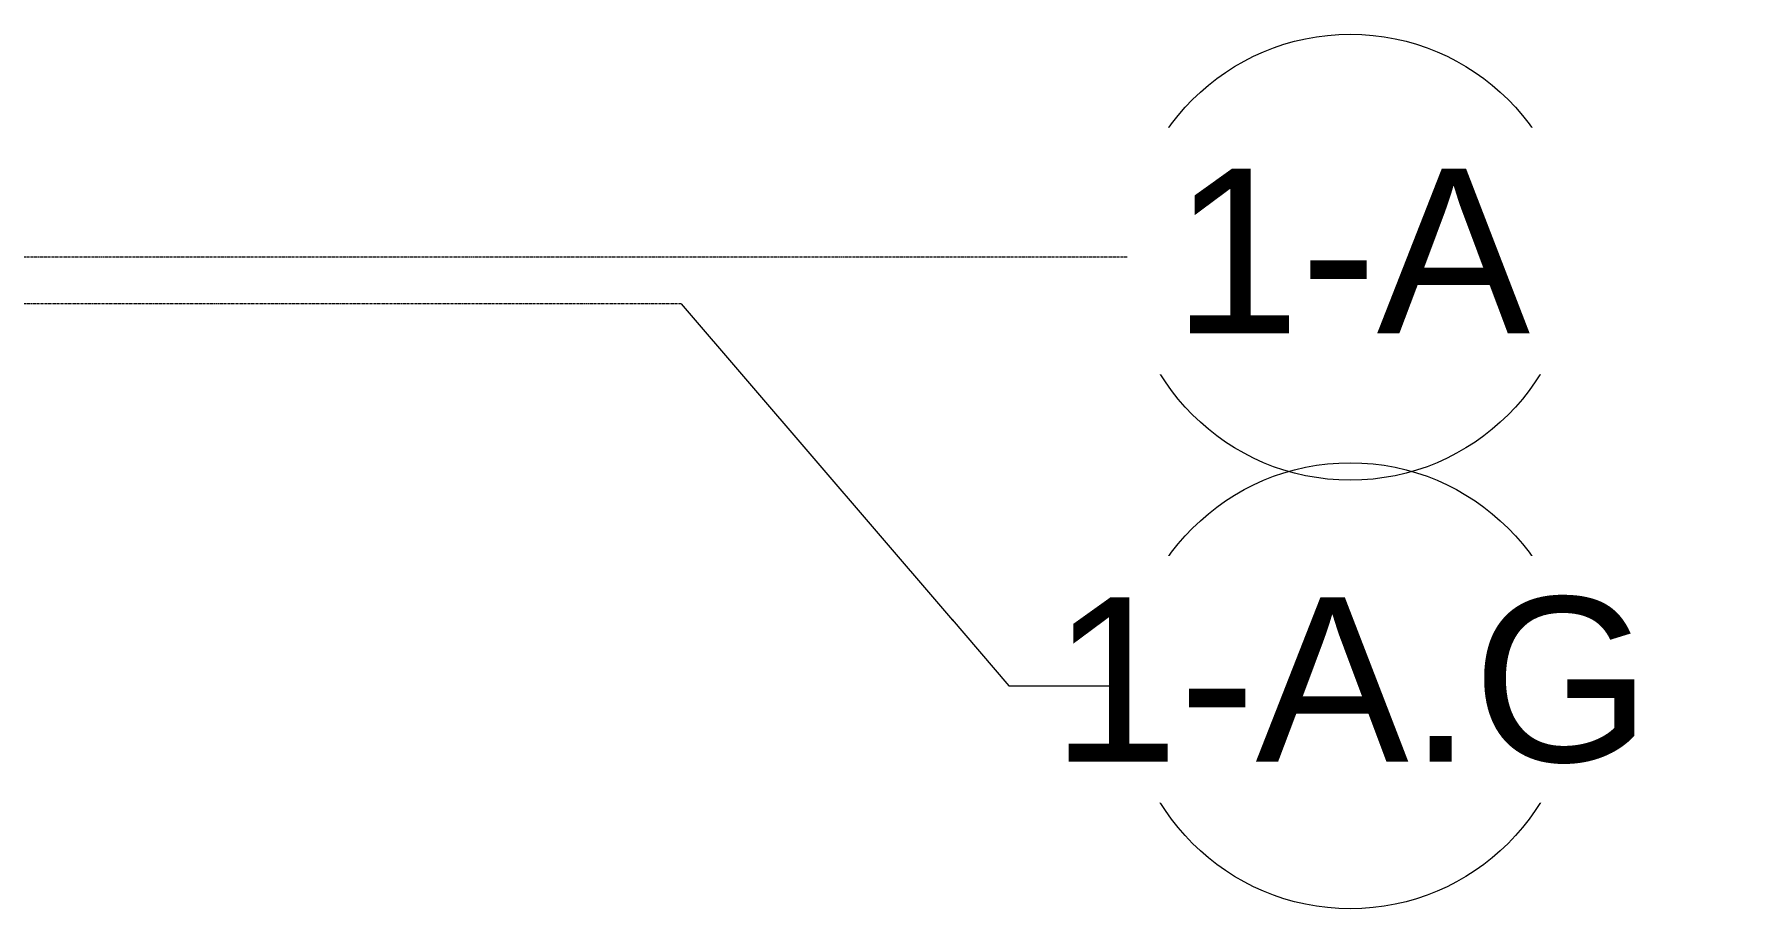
# Model space of a CAD drawing. Header units: inches. Extents: x 25369 to 33161, y -23509 to -20274.
# Drawn here: x 32791.4 to 33160.5, y -22499.8 to -22311.6 of the extents above; entities that cross this region are included whole.
import ezdxf

# ---------------------------------------------------------------- set-up
doc = ezdxf.new("R2010")
doc.units = ezdxf.units.IN
doc.header["$MEASUREMENT"] = 0
doc.linetypes.add('Grid Line 1_2_', pattern=[0.875, 0.5, -0.125, 0.125, -0.125])
doc.layers.add('S-GRID', color=1, linetype='Continuous', lineweight=9)
doc.layers.add('S-GRID-IDEN', color=1, linetype='Continuous', lineweight=9)
doc.styles.add('Arial', font='arial.ttf', dxfattribs={"height": 35.407186})

# ---------------------------------------------------------------- blocks, each defined once
blk = doc.blocks.new('Grid - Grid Head - Circle-14747-Overall Floor Plan')
at = {"layer": 'S-GRID-IDEN'}
blk.add_circle((0, 0), 0.25, dxfattribs=at)

msp = doc.modelspace()

# ---------------------------------------------------------------- linework, layer by layer
at = {"layer": 'S-GRID', "linetype": 'Grid Line 1_2_'}
msp.add_line((32930.59, -22369.55), (28666.64, -22369.55), dxfattribs=at)

# ---------------------------------------------------------------- block references
at = {"layer": 'S-GRID-IDEN', "xscale": 191.9999999999999, "yscale": 191.9999999999999, "zscale": 191.9999999999999, "rotation": 89.99999999999982}
for p in [(33074.59, -22359.55), (33074.59, -22451.79)]:
    msp.add_blockref('Grid - Grid Head - Circle-14747-Overall Floor Plan', p, dxfattribs=at)

# ---------------------------------------------------------------- next in the draw order: texts
at = {"layer": 'S-GRID-IDEN', "char_height": 35.407, "attachment_point": 2, "line_spacing_factor": 0.938532, "style": 'Arial', "bg_fill": 3, "box_fill_scale": 1.25, "bg_fill_color": 0, "bg_fill_transparency": 0}
for s, insert, width in [('1-A', (33074.79, -22340.49), 91.584), ('1-A.G', (33074.79, -22432.73), 153.792)]:
    msp.add_mtext(s, dxfattribs=dict(at, insert=insert, width=width))

# ---------------------------------------------------------------- next in the draw order: linework, layer by layer
at = {"layer": 'S-GRID', "linetype": 'Grid Line 1_2_'}
msp.add_line((33026.59, -22359.55), (28666.64, -22359.55), dxfattribs=at)
at = {"layer": 'S-GRID'}
for p, q in [((32930.59, -22369.55), (33001.07, -22451.79)), ((33001.07, -22451.79), (33026.59, -22451.79))]:
    msp.add_line(p, q, dxfattribs=at)

doc.saveas('drawing.dxf')
